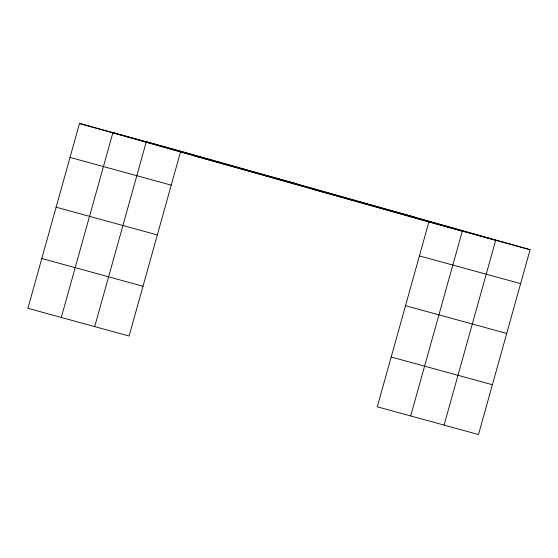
<?xml version="1.0" encoding="UTF-8"?>
<svg xmlns="http://www.w3.org/2000/svg" width="558" height="558" viewBox="0 0 558 558"><rect width="100%" height="100%" fill="white"/><g stroke="black" fill="none" stroke-linecap="round" stroke-linejoin="round"><path stroke-width="0.84" d="M180.708 151.197L79.508 123.464L27.9 308.302L129.107 336.035L180.708 151.197L530.1 249.698L478.492 434.536L377.292 406.803L428.893 221.965L530.1 249.698M61.296 317.453L112.904 132.616L462.296 231.117L410.688 415.954M94.693 326.604L146.301 141.767L495.692 240.268L444.084 425.105M194.805 155.975L296.012 183.701M313.596 189.462L414.803 217.188M70.029 157.412L171.236 185.137M419.421 255.906L520.621 283.638M56.128 207.206L157.328 234.932M405.52 305.707L506.72 333.433M41.801 258.507L143.008 286.24M391.193 357.008L492.393 384.741M79.508 123.464L428.893 221.965"/></g></svg>
